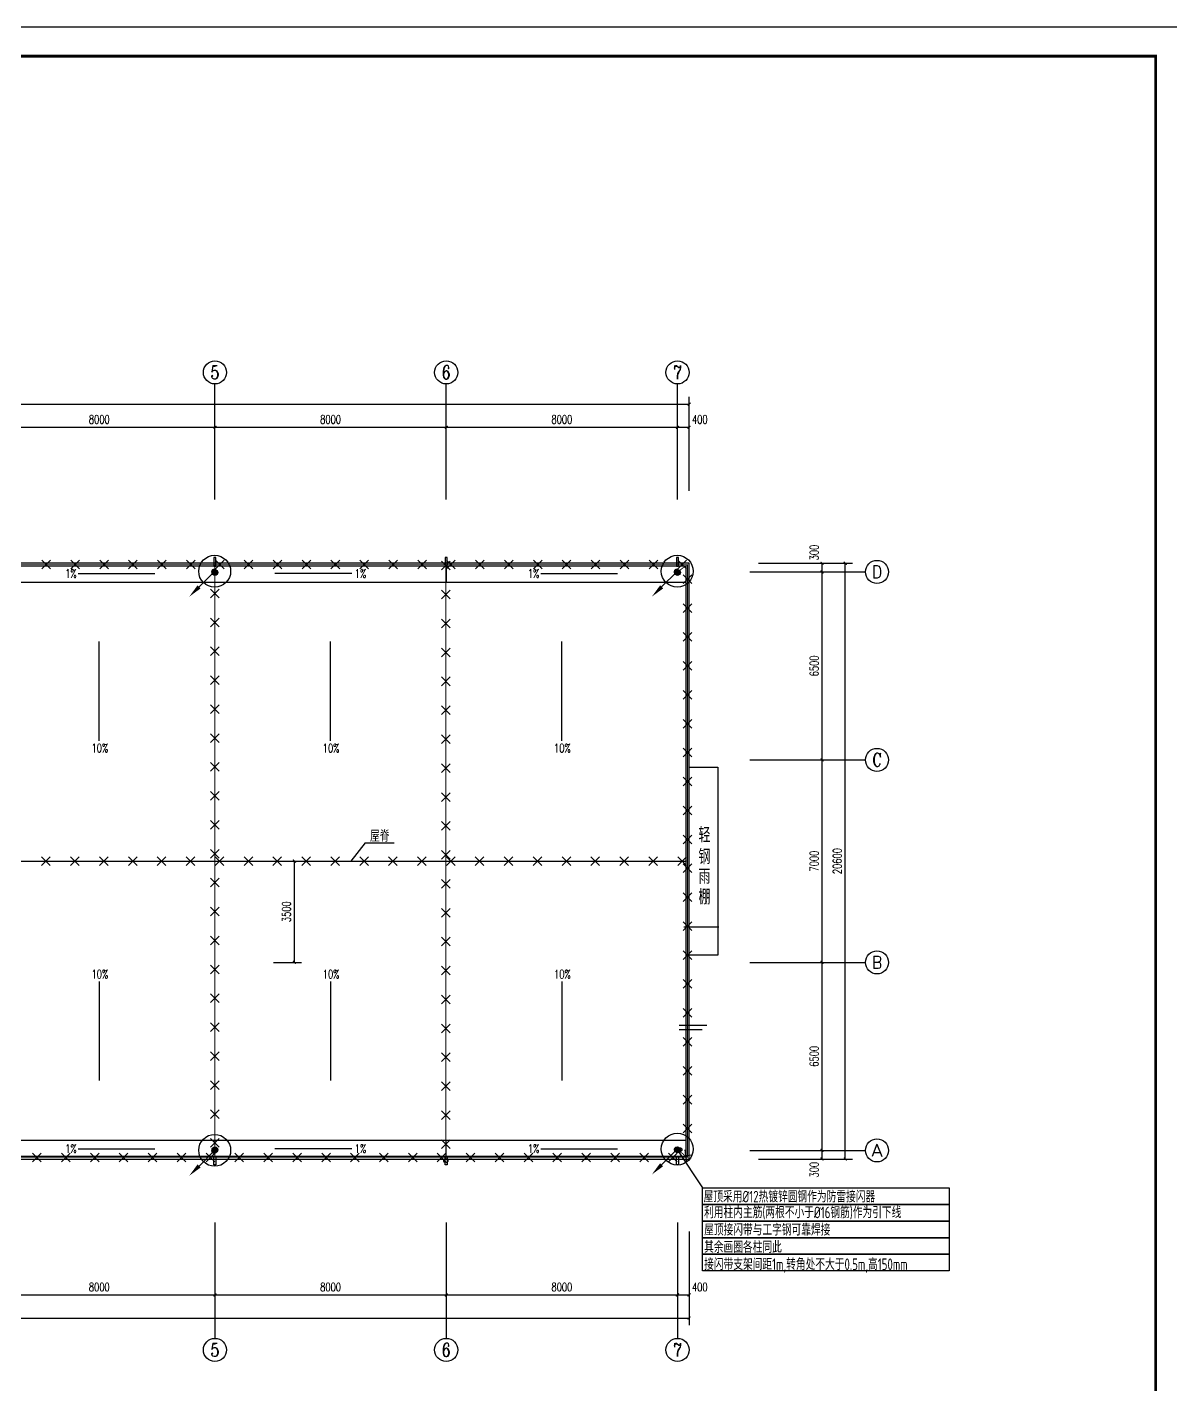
# Model space of a CAD drawing. Extents: x 1234595 to 2088511, y -80443 to 75292.
# Drawn here: x 1663244 to 1702804, y -48145 to -1201 of the extents above; entities that cross this region are included whole.
import ezdxf
from ezdxf.enums import TextEntityAlignment as Align

# ---------------------------------------------------------------- set-up
doc = ezdxf.new("R2010")
doc.units = 0
doc.header["$LTSCALE"] = 1000
doc.header["$MEASUREMENT"] = 0
doc.layers.get('0').update_dxf_attribs({"linetype": 'CONTINUOUS'})
doc.layers.get('Defpoints').update_dxf_attribs({"linetype": 'CONTINUOUS'})
for name, color, linetype in [('AXIS_TEXT', 7, 'CONTINUOUS'), ('LWIRE', 4, 'CONTINUOUS'), ('PUB_TITLE', 4, 'CONTINUOUS'), ('WINDOW', 4, 'CONTINUOUS'), ('WIRE-避雷', 4, 'CONTINUOUS'), ('建筑底图', 251, 'CONTINUOUS'), ('电信', 7, 'CONTINUOUS'), ('电气', 3, 'CONTINUOUS')]:
    doc.layers.add(name, color=color, linetype=linetype)
doc.styles.add('_HZTXT', font='txt.shx', dxfattribs={"width": 0.8, "bigfont": 'HZTXT.shx'})
doc.styles.add('_TCH_AXIS', font='COMPLEX', dxfattribs={"bigfont": 'GBCBIG'})
doc.styles.add('_TCH_DIM', font='SIMPLEX', dxfattribs={"bigfont": 'GBCBIG'})
doc.styles.add('_TCH_DIM_T3', font='SIMPLEX', dxfattribs={"width": 0.705882, "bigfont": 'GBCBIG'})
doc.styles.add('COMPLEX', font='COMPLEX')
doc.styles.add('sceie', font='sceie.shx', dxfattribs={"width": 0.7, "bigfont": 'sceic.shx'})
doc.styles.get("Standard").update_dxf_attribs({"font": 'GBENOR', "bigfont": 'GBCBIG'})
doc.dimstyles.new('_TCH_ARCH&&100', dxfattribs={"dimtxt": 297.5, "dimasz": 100, "dimexe": 250, "dimexo": 300, "dimgap": 126.25, "dimtad": 1, "dimdec": 0, "dimzin": 0, "dimdsep": 46, "dimtxsty": '_TCH_DIM_T3', "dimblk": 'ARCHTICK', "dimcen": 0.09, "dimclrt": 7, "dimazin": 2, "dimtfac": 1, "dimtdec": 0, "dimtix": 1, "dimtmove": 2, "dimatfit": 3, "dimfxl": 0, "dimtolj": 1, "dimtzin": 0, "dimarcsym": 0})

# ---------------------------------------------------------------- blocks, each defined once
blk = doc.blocks.new('$TelecSys$00000009')
for p, q in [((-0.5, 0.5), (0.5, -0.5)), ((0.5, 0.5), (-0.5, -0.5))]:
    blk.add_line(p, q)
blk = doc.blocks.new('$TelecSys$00000080')
for p, q in [((-0.7, -0.7), (0, 0)), ((0.104, 0.104), (0.104, 0.104)), ((-0.104, -0.104), (-0.104, -0.104))]:
    blk.add_line(p, q)
at = {"const_width": 0.142}
blk.add_lwpolyline([(0.071, 0, 1), (-0.071, 0, 1)], format="xyb", close=True, dxfattribs=at)
blk.add_solid([(-0.63, -0.77), (-0.77, -0.63), (-1.15, -1.15)])
at = {"width": 0.8, "flags": 9}
blk.add_attdef('A', (0, 0), '', height=0.00002, rotation=180, dxfattribs=at)
blk = doc.blocks.new('_ArchTick')
at = {"color": 0, "linetype": 'ByBlock', "const_width": 0.4}
blk.add_lwpolyline([(-0.5, -0.5), (0.5, 0.5)], dxfattribs=at)
blk = doc.blocks.new('*D54')
at = {"layer": 'Defpoints', "color": 0, "transparency": 16777216}
for p in [(1671462, -30037), (1672487, -30037), (1671462, -33537)]:
    blk.add_point(p, dxfattribs=at)
at = {"layer": '建筑底图', "color": 0, "lineweight": -2, "transparency": 16777216}
for p, q in [((1671762, -30037), (1672737, -30037)), ((1672487, -33537), (1672487, -30037)), ((1671762, -33537), (1672737, -33537))]:
    blk.add_line(p, q, dxfattribs=at)
at = {"layer": '建筑底图', "color": 0, "lineweight": -2, "transparency": 16777216, "xscale": 100, "yscale": 100, "zscale": 100}
for p, rotation in [((1672487, -30037), 90), ((1672487, -33537), 270)]:
    blk.add_blockref('_ArchTick', p, dxfattribs=dict(at, rotation=rotation))
at = {"layer": '建筑底图', "color": 7, "transparency": 16777216, "insert": (1672212, -31787), "char_height": 297.5, "attachment_point": 5, "rotation": 90, "style": '_TCH_DIM_T3'}
blk.add_mtext('\\A1;3500', dxfattribs=at)
blk = doc.blocks.new('*D61')
at = {"layer": 'Defpoints', "color": 0, "transparency": 16777216}
for p in [(1688240, -40037), (1688240, -40337), (1690740, -40037)]:
    blk.add_point(p, dxfattribs=at)
at = {"layer": '建筑底图', "color": 0, "lineweight": -2, "transparency": 16777216}
for p, q in [((1688540, -40037), (1690990, -40037)), ((1688540, -40337), (1690990, -40337)), ((1690740, -40337), (1690740, -40037))]:
    blk.add_line(p, q, dxfattribs=at)
at = {"layer": '建筑底图', "color": 0, "lineweight": -2, "transparency": 16777216, "xscale": 100, "yscale": 100, "zscale": 100}
for p, rotation in [((1690740, -40037), 90), ((1690740, -40337), 270)]:
    blk.add_blockref('_ArchTick', p, dxfattribs=dict(at, rotation=rotation))
at = {"layer": '建筑底图', "color": 7, "transparency": 16777216, "insert": (1690465, -40707), "char_height": 297.5, "attachment_point": 5, "rotation": 90, "style": '_TCH_DIM_T3'}
blk.add_mtext('\\A1;300', dxfattribs=at)
blk = doc.blocks.new('*D62')
at = {"layer": 'Defpoints', "color": 0, "transparency": 16777216}
for p in [(1688240, -33537), (1690740, -33537), (1688240, -40037)]:
    blk.add_point(p, dxfattribs=at)
at = {"layer": '建筑底图', "color": 0, "lineweight": -2, "transparency": 16777216}
for p, q in [((1688540, -33537), (1690990, -33537)), ((1690740, -40037), (1690740, -33537)), ((1688540, -40037), (1690990, -40037))]:
    blk.add_line(p, q, dxfattribs=at)
at = {"layer": '建筑底图', "color": 0, "lineweight": -2, "transparency": 16777216, "xscale": 100, "yscale": 100, "zscale": 100}
for p, rotation in [((1690740, -33537), 90), ((1690740, -40037), 270)]:
    blk.add_blockref('_ArchTick', p, dxfattribs=dict(at, rotation=rotation))
at = {"layer": '建筑底图', "color": 7, "transparency": 16777216, "insert": (1690465, -36787), "char_height": 297.5, "attachment_point": 5, "rotation": 90, "style": '_TCH_DIM_T3'}
blk.add_mtext('\\A1;6500', dxfattribs=at)
blk = doc.blocks.new('*D63')
at = {"layer": 'Defpoints', "color": 0, "transparency": 16777216}
for p in [(1688240, -26537), (1690740, -26537), (1688240, -33537)]:
    blk.add_point(p, dxfattribs=at)
at = {"layer": '建筑底图', "color": 0, "lineweight": -2, "transparency": 16777216}
for p, q in [((1688540, -26537), (1690990, -26537)), ((1690740, -33537), (1690740, -26537)), ((1688540, -33537), (1690990, -33537))]:
    blk.add_line(p, q, dxfattribs=at)
at = {"layer": '建筑底图', "color": 0, "lineweight": -2, "transparency": 16777216, "xscale": 100, "yscale": 100, "zscale": 100}
for p, rotation in [((1690740, -26537), 90), ((1690740, -33537), 270)]:
    blk.add_blockref('_ArchTick', p, dxfattribs=dict(at, rotation=rotation))
at = {"layer": '建筑底图', "color": 7, "transparency": 16777216, "insert": (1690465, -30037), "char_height": 297.5, "attachment_point": 5, "rotation": 90, "style": '_TCH_DIM_T3'}
blk.add_mtext('\\A1;7000', dxfattribs=at)
blk = doc.blocks.new('*D64')
at = {"layer": 'Defpoints', "color": 0, "transparency": 16777216}
for p in [(1688240, -20037), (1690740, -20037), (1688240, -26537)]:
    blk.add_point(p, dxfattribs=at)
at = {"layer": '建筑底图', "color": 0, "lineweight": -2, "transparency": 16777216}
for p, q in [((1688540, -20037), (1690990, -20037)), ((1690740, -26537), (1690740, -20037)), ((1688540, -26537), (1690990, -26537))]:
    blk.add_line(p, q, dxfattribs=at)
at = {"layer": '建筑底图', "color": 0, "lineweight": -2, "transparency": 16777216, "xscale": 100, "yscale": 100, "zscale": 100}
for p, rotation in [((1690740, -20037), 90), ((1690740, -26537), 270)]:
    blk.add_blockref('_ArchTick', p, dxfattribs=dict(at, rotation=rotation))
at = {"layer": '建筑底图', "color": 7, "transparency": 16777216, "insert": (1690465, -23287), "char_height": 297.5, "attachment_point": 5, "rotation": 90, "style": '_TCH_DIM_T3'}
blk.add_mtext('\\A1;6500', dxfattribs=at)
blk = doc.blocks.new('*D65')
at = {"layer": 'Defpoints', "color": 0, "transparency": 16777216}
for p in [(1688240, -19737), (1688240, -20037), (1690740, -19737)]:
    blk.add_point(p, dxfattribs=at)
at = {"layer": '建筑底图', "color": 0, "lineweight": -2, "transparency": 16777216}
for p, q in [((1688540, -19737), (1690990, -19737)), ((1688540, -20037), (1690990, -20037)), ((1690740, -20037), (1690740, -19737))]:
    blk.add_line(p, q, dxfattribs=at)
at = {"layer": '建筑底图', "color": 0, "lineweight": -2, "transparency": 16777216, "xscale": 100, "yscale": 100, "zscale": 100}
for p, rotation in [((1690740, -19737), 90), ((1690740, -20037), 270)]:
    blk.add_blockref('_ArchTick', p, dxfattribs=dict(at, rotation=rotation))
at = {"layer": '建筑底图', "color": 7, "transparency": 16777216, "insert": (1690465, -19367), "char_height": 297.5, "attachment_point": 5, "rotation": 90, "style": '_TCH_DIM_T3'}
blk.add_mtext('\\A1;300', dxfattribs=at)
blk = doc.blocks.new('*D66')
at = {"layer": 'Defpoints', "color": 0, "transparency": 16777216}
for p in [(1688240, -19737), (1691540, -19737), (1688240, -40337)]:
    blk.add_point(p, dxfattribs=at)
at = {"layer": '建筑底图', "color": 0, "lineweight": -2, "transparency": 16777216}
for p, q in [((1688540, -19737), (1691790, -19737)), ((1691540, -40337), (1691540, -19737)), ((1688540, -40337), (1691790, -40337))]:
    blk.add_line(p, q, dxfattribs=at)
at = {"layer": '建筑底图', "color": 0, "lineweight": -2, "transparency": 16777216, "xscale": 100, "yscale": 100, "zscale": 100}
for p, rotation in [((1691540, -19737), 90), ((1691540, -40337), 270)]:
    blk.add_blockref('_ArchTick', p, dxfattribs=dict(at, rotation=rotation))
at = {"layer": '建筑底图', "color": 7, "transparency": 16777216, "insert": (1691265, -30037), "char_height": 297.5, "attachment_point": 5, "rotation": 90, "style": '_TCH_DIM_T3'}
blk.add_mtext('\\A1;20600', dxfattribs=at)
blk = doc.blocks.new('_AXISO')
blk.add_circle((0, 0), 0.5)
at = {"layer": 'AXIS_TEXT', "style": 'COMPLEX', "width": 1.041667}
blk.add_attdef('A', text='', height=0.56, dxfattribs=at).set_placement((-0.25, -0.28), (0.25, -0.28), align=Align.FIT)
blk = doc.blocks.new('*D71')
at = {"layer": 'Defpoints', "color": 0, "transparency": 16777216}
for p in [(1669740, -15037), (1661740, -17537), (1669740, -17537)]:
    blk.add_point(p, dxfattribs=at)
at = {"layer": '建筑底图', "color": 0, "lineweight": -2, "transparency": 16777216}
for p, q in [((1661740, -17237), (1661740, -14787)), ((1669740, -17237), (1669740, -14787)), ((1661740, -15037), (1669740, -15037))]:
    blk.add_line(p, q, dxfattribs=at)
at = {"layer": '建筑底图', "color": 0, "lineweight": -2, "transparency": 16777216, "xscale": 100, "yscale": 100, "zscale": 100, "rotation": 180}
blk.add_blockref('_ArchTick', (1661740, -15037), dxfattribs=at)
at = {"layer": '建筑底图', "color": 0, "lineweight": -2, "transparency": 16777216, "xscale": 100, "yscale": 100, "zscale": 100}
blk.add_blockref('_ArchTick', (1669740, -15037), dxfattribs=at)
at = {"layer": '建筑底图', "color": 7, "transparency": 16777216, "insert": (1665740, -14762), "char_height": 297.5, "attachment_point": 5, "style": '_TCH_DIM_T3'}
blk.add_mtext('\\A1;8000', dxfattribs=at)
blk = doc.blocks.new('*D72')
at = {"layer": 'Defpoints', "color": 0, "transparency": 16777216}
for p in [(1677740, -15037), (1669740, -17537), (1677740, -17537)]:
    blk.add_point(p, dxfattribs=at)
at = {"layer": '建筑底图', "color": 0, "lineweight": -2, "transparency": 16777216}
for p, q in [((1669740, -17237), (1669740, -14787)), ((1677740, -17237), (1677740, -14787)), ((1669740, -15037), (1677740, -15037))]:
    blk.add_line(p, q, dxfattribs=at)
at = {"layer": '建筑底图', "color": 0, "lineweight": -2, "transparency": 16777216, "xscale": 100, "yscale": 100, "zscale": 100, "rotation": 180}
blk.add_blockref('_ArchTick', (1669740, -15037), dxfattribs=at)
at = {"layer": '建筑底图', "color": 0, "lineweight": -2, "transparency": 16777216, "xscale": 100, "yscale": 100, "zscale": 100}
blk.add_blockref('_ArchTick', (1677740, -15037), dxfattribs=at)
at = {"layer": '建筑底图', "color": 7, "transparency": 16777216, "insert": (1673740, -14762), "char_height": 297.5, "attachment_point": 5, "style": '_TCH_DIM_T3'}
blk.add_mtext('\\A1;8000', dxfattribs=at)
blk = doc.blocks.new('*D73')
at = {"layer": 'Defpoints', "color": 0, "transparency": 16777216}
for p in [(1685740, -15037), (1677740, -17537), (1685740, -17537)]:
    blk.add_point(p, dxfattribs=at)
at = {"layer": '建筑底图', "color": 0, "lineweight": -2, "transparency": 16777216}
for p, q in [((1677740, -17237), (1677740, -14787)), ((1685740, -17237), (1685740, -14787)), ((1677740, -15037), (1685740, -15037))]:
    blk.add_line(p, q, dxfattribs=at)
at = {"layer": '建筑底图', "color": 0, "lineweight": -2, "transparency": 16777216, "xscale": 100, "yscale": 100, "zscale": 100, "rotation": 180}
blk.add_blockref('_ArchTick', (1677740, -15037), dxfattribs=at)
at = {"layer": '建筑底图', "color": 0, "lineweight": -2, "transparency": 16777216, "xscale": 100, "yscale": 100, "zscale": 100}
blk.add_blockref('_ArchTick', (1685740, -15037), dxfattribs=at)
at = {"layer": '建筑底图', "color": 7, "transparency": 16777216, "insert": (1681740, -14762), "char_height": 297.5, "attachment_point": 5, "style": '_TCH_DIM_T3'}
blk.add_mtext('\\A1;8000', dxfattribs=at)
blk = doc.blocks.new('*D74')
at = {"layer": 'Defpoints', "color": 0, "transparency": 16777216}
for p in [(1686140, -15037), (1685740, -17537), (1686140, -17537)]:
    blk.add_point(p, dxfattribs=at)
at = {"layer": '建筑底图', "color": 0, "lineweight": -2, "transparency": 16777216}
for p, q in [((1685740, -17237), (1685740, -14787)), ((1686140, -17237), (1686140, -14787)), ((1685740, -15037), (1686140, -15037))]:
    blk.add_line(p, q, dxfattribs=at)
at = {"layer": '建筑底图', "color": 0, "lineweight": -2, "transparency": 16777216, "xscale": 100, "yscale": 100, "zscale": 100, "rotation": 180}
blk.add_blockref('_ArchTick', (1685740, -15037), dxfattribs=at)
at = {"layer": '建筑底图', "color": 0, "lineweight": -2, "transparency": 16777216, "xscale": 100, "yscale": 100, "zscale": 100}
blk.add_blockref('_ArchTick', (1686140, -15037), dxfattribs=at)
at = {"layer": '建筑底图', "color": 7, "transparency": 16777216, "insert": (1686510, -14762), "char_height": 297.5, "attachment_point": 5, "style": '_TCH_DIM_T3'}
blk.add_mtext('\\A1;400', dxfattribs=at)
blk = doc.blocks.new('*D75')
at = {"layer": 'Defpoints', "color": 0, "transparency": 16777216}
for p in [(1686140, -14237), (1637340, -17537), (1686140, -17537)]:
    blk.add_point(p, dxfattribs=at)
at = {"layer": '建筑底图', "color": 0, "lineweight": -2, "transparency": 16777216}
for p, q in [((1637340, -17237), (1637340, -13987)), ((1686140, -17237), (1686140, -13987)), ((1637340, -14237), (1686140, -14237))]:
    blk.add_line(p, q, dxfattribs=at)
at = {"layer": '建筑底图', "color": 0, "lineweight": -2, "transparency": 16777216, "xscale": 100, "yscale": 100, "zscale": 100, "rotation": 180}
blk.add_blockref('_ArchTick', (1637340, -14237), dxfattribs=at)
at = {"layer": '建筑底图', "color": 0, "lineweight": -2, "transparency": 16777216, "xscale": 100, "yscale": 100, "zscale": 100}
blk.add_blockref('_ArchTick', (1686140, -14237), dxfattribs=at)
at = {"layer": '建筑底图', "color": 7, "transparency": 16777216, "insert": (1661740, -13962), "char_height": 297.5, "attachment_point": 5, "style": '_TCH_DIM_T3'}
blk.add_mtext('\\A1;48800', dxfattribs=at)
blk = doc.blocks.new('*D80')
at = {"layer": 'Defpoints', "color": 0, "transparency": 16777216}
for p in [(1661740, -42537), (1669740, -42537), (1669740, -45037)]:
    blk.add_point(p, dxfattribs=at)
at = {"layer": '建筑底图', "color": 0, "lineweight": -2, "transparency": 16777216}
for p, q in [((1661740, -42837), (1661740, -45287)), ((1669740, -42837), (1669740, -45287)), ((1661740, -45037), (1669740, -45037))]:
    blk.add_line(p, q, dxfattribs=at)
at = {"layer": '建筑底图', "color": 0, "lineweight": -2, "transparency": 16777216, "xscale": 100, "yscale": 100, "zscale": 100, "rotation": 180}
blk.add_blockref('_ArchTick', (1661740, -45037), dxfattribs=at)
at = {"layer": '建筑底图', "color": 0, "lineweight": -2, "transparency": 16777216, "xscale": 100, "yscale": 100, "zscale": 100}
blk.add_blockref('_ArchTick', (1669740, -45037), dxfattribs=at)
at = {"layer": '建筑底图', "color": 7, "transparency": 16777216, "insert": (1665740, -44762), "char_height": 297.5, "attachment_point": 5, "style": '_TCH_DIM_T3'}
blk.add_mtext('\\A1;8000', dxfattribs=at)
blk = doc.blocks.new('*D81')
at = {"layer": 'Defpoints', "color": 0, "transparency": 16777216}
for p in [(1669740, -42537), (1677740, -42537), (1677740, -45037)]:
    blk.add_point(p, dxfattribs=at)
at = {"layer": '建筑底图', "color": 0, "lineweight": -2, "transparency": 16777216}
for p, q in [((1669740, -42837), (1669740, -45287)), ((1677740, -42837), (1677740, -45287)), ((1669740, -45037), (1677740, -45037))]:
    blk.add_line(p, q, dxfattribs=at)
at = {"layer": '建筑底图', "color": 0, "lineweight": -2, "transparency": 16777216, "xscale": 100, "yscale": 100, "zscale": 100, "rotation": 180}
blk.add_blockref('_ArchTick', (1669740, -45037), dxfattribs=at)
at = {"layer": '建筑底图', "color": 0, "lineweight": -2, "transparency": 16777216, "xscale": 100, "yscale": 100, "zscale": 100}
blk.add_blockref('_ArchTick', (1677740, -45037), dxfattribs=at)
at = {"layer": '建筑底图', "color": 7, "transparency": 16777216, "insert": (1673740, -44762), "char_height": 297.5, "attachment_point": 5, "style": '_TCH_DIM_T3'}
blk.add_mtext('\\A1;8000', dxfattribs=at)
blk = doc.blocks.new('*D82')
at = {"layer": 'Defpoints', "color": 0, "transparency": 16777216}
for p in [(1677740, -42537), (1685740, -42537), (1685740, -45037)]:
    blk.add_point(p, dxfattribs=at)
at = {"layer": '建筑底图', "color": 0, "lineweight": -2, "transparency": 16777216}
for p, q in [((1677740, -42837), (1677740, -45287)), ((1685740, -42837), (1685740, -45287)), ((1677740, -45037), (1685740, -45037))]:
    blk.add_line(p, q, dxfattribs=at)
at = {"layer": '建筑底图', "color": 0, "lineweight": -2, "transparency": 16777216, "xscale": 100, "yscale": 100, "zscale": 100, "rotation": 180}
blk.add_blockref('_ArchTick', (1677740, -45037), dxfattribs=at)
at = {"layer": '建筑底图', "color": 0, "lineweight": -2, "transparency": 16777216, "xscale": 100, "yscale": 100, "zscale": 100}
blk.add_blockref('_ArchTick', (1685740, -45037), dxfattribs=at)
at = {"layer": '建筑底图', "color": 7, "transparency": 16777216, "insert": (1681740, -44762), "char_height": 297.5, "attachment_point": 5, "style": '_TCH_DIM_T3'}
blk.add_mtext('\\A1;8000', dxfattribs=at)
blk = doc.blocks.new('*D83')
at = {"layer": 'Defpoints', "color": 0, "transparency": 16777216}
for p in [(1685740, -42537), (1686140, -42537), (1686140, -45037)]:
    blk.add_point(p, dxfattribs=at)
at = {"layer": '建筑底图', "color": 0, "lineweight": -2, "transparency": 16777216}
for p, q in [((1685740, -42837), (1685740, -45287)), ((1686140, -42837), (1686140, -45287)), ((1685740, -45037), (1686140, -45037))]:
    blk.add_line(p, q, dxfattribs=at)
at = {"layer": '建筑底图', "color": 0, "lineweight": -2, "transparency": 16777216, "xscale": 100, "yscale": 100, "zscale": 100, "rotation": 180}
blk.add_blockref('_ArchTick', (1685740, -45037), dxfattribs=at)
at = {"layer": '建筑底图', "color": 0, "lineweight": -2, "transparency": 16777216, "xscale": 100, "yscale": 100, "zscale": 100}
blk.add_blockref('_ArchTick', (1686140, -45037), dxfattribs=at)
at = {"layer": '建筑底图', "color": 7, "transparency": 16777216, "insert": (1686510, -44762), "char_height": 297.5, "attachment_point": 5, "style": '_TCH_DIM_T3'}
blk.add_mtext('\\A1;400', dxfattribs=at)
blk = doc.blocks.new('*D84')
at = {"layer": 'Defpoints', "color": 0, "transparency": 16777216}
for p in [(1637340, -42537), (1686140, -42537), (1686140, -45837)]:
    blk.add_point(p, dxfattribs=at)
at = {"layer": '建筑底图', "color": 0, "lineweight": -2, "transparency": 16777216}
for p, q in [((1637340, -42837), (1637340, -46087)), ((1686140, -42837), (1686140, -46087)), ((1637340, -45837), (1686140, -45837))]:
    blk.add_line(p, q, dxfattribs=at)
at = {"layer": '建筑底图', "color": 0, "lineweight": -2, "transparency": 16777216, "xscale": 100, "yscale": 100, "zscale": 100, "rotation": 180}
blk.add_blockref('_ArchTick', (1637340, -45837), dxfattribs=at)
at = {"layer": '建筑底图', "color": 0, "lineweight": -2, "transparency": 16777216, "xscale": 100, "yscale": 100, "zscale": 100}
blk.add_blockref('_ArchTick', (1686140, -45837), dxfattribs=at)
at = {"layer": '建筑底图', "color": 7, "transparency": 16777216, "insert": (1661740, -45562), "char_height": 297.5, "attachment_point": 5, "style": '_TCH_DIM_T3'}
blk.add_mtext('\\A1;48800', dxfattribs=at)

msp = doc.modelspace()

# ---------------------------------------------------------------- linework, layer by layer
at = {"color": 3}
for centre in [(1669731.9, -20013.3), (1685731.9, -20013.2), (1669731.9, -40036), (1685731.9, -39993.2)]:
    msp.add_circle(centre, 552, dxfattribs=at)
at = {"layer": 'PUB_TITLE', "color": 4}
msp.add_lwpolyline([(1619179, -60600.6), (1703279, -60600.6), (1703279, -1200.6), (1619179, -1200.6)], close=True, dxfattribs=at)
at = {"layer": 'PUB_TITLE', "color": 4, "const_width": 100}
msp.add_lwpolyline([(1621679, -59600.6), (1702279, -59600.6), (1702279, -2200.6), (1621679, -2200.6)], close=True, dxfattribs=at)
at = {"layer": 'WINDOW', "color": 0}
msp.add_line((1685739.8, -40027.6), (1686609.3, -41335.5), dxfattribs=at)
for points in [[(1686609.3, -41335.5), (1695134.9, -41335.5), (1695134.9, -41909.7), (1686609.3, -41909.7)], [(1686609.3, -41909.7), (1695134.9, -41909.7), (1695134.9, -42483.8), (1686609.3, -42483.8)], [(1686609.3, -42483.8), (1695134.9, -42483.8), (1695134.9, -43057.9), (1686609.3, -43057.9)], [(1686609.3, -43057.9), (1695134.9, -43057.9), (1695134.9, -43632.1), (1686609.3, -43632.1)], [(1686609.3, -43632.1), (1695134.9, -43632.1), (1695134.9, -44206.2), (1686609.3, -44206.2)]]:
    msp.add_lwpolyline(points, close=True, dxfattribs=at)
at = {"layer": 'WIRE-避雷', "const_width": 30}
for points in [[(1637396.5, -19784.8), (1686082, -19784.5), (1686082, -40280.4), (1637396.5, -40280.4), (1637396.5, -19784.8)], [(1685739.8, -20036.9), (1686082, -19784.5)], [(1637396.5, -30032.6), (1686082, -30032.6)], [(1685739.8, -40015.9), (1686082, -40280.4)]]:
    msp.add_lwpolyline(points, dxfattribs=at)
at = {"layer": 'WIRE-避雷', "color": 0, "const_width": 30}
for points in [[(1669739.8, -40280.4), (1669739.8, -19784.6)], [(1677724.9, -40319.9), (1677724.8, -19784.6)]]:
    msp.add_lwpolyline(points, dxfattribs=at)
at = {"layer": '建筑底图'}
for p, q in [((1669739.8, -17536.9), (1669739.8, -13536.9)), ((1677739.8, -17536.9), (1677739.8, -13536.9)), ((1685739.8, -17536.9), (1685739.8, -13536.9)), ((1688239.8, -20036.9), (1692239.8, -20036.9)), ((1688239.8, -26536.9), (1692239.8, -26536.9)), ((1674940.4, -29407), (1674435.3, -30036.9)), ((1674940.4, -29407), (1675941.2, -29407)), ((1637439.8, -30036.9), (1686039.8, -30036.9)), ((1688239.8, -33536.9), (1692239.8, -33536.9)), ((1685801, -35704.7), (1686759.5, -35704.7)), ((1688239.8, -40036.9), (1692239.8, -40036.9)), ((1669739.8, -42536.9), (1669739.8, -46536.9)), ((1677739.8, -42536.9), (1677739.8, -46536.9)), ((1685739.8, -42536.9), (1685739.8, -46536.9))]:
    msp.add_line(p, q, dxfattribs=at)
for points in [[(1669707, -19836.9), (1669772.6, -19836.9), (1669772.6, -19536.9), (1669707, -19536.9)], [(1669707, -19836.9), (1669772.6, -19836.9), (1669772.6, -19536.9), (1669707, -19536.9)], [(1677707, -19836.9), (1677772.6, -19836.9), (1677772.6, -19536.9), (1677707, -19536.9)], [(1685707, -19836.9), (1685772.6, -19836.9), (1685772.6, -19536.9), (1685707, -19536.9)], [(1686139.8, -19736.9), (1637339.8, -19736.9), (1637339.8, -40336.9), (1686139.8, -40336.9)], [(1686039.8, -19836.9), (1637439.8, -19836.9), (1637439.8, -40236.9), (1686039.8, -40236.9)], [(1669707, -40236.9), (1669772.6, -40236.9), (1669772.6, -40536.9), (1669707, -40536.9)], [(1669707, -40236.9), (1669772.6, -40236.9), (1669772.6, -40536.9), (1669707, -40536.9)], [(1677707, -40236.9), (1677772.6, -40236.9), (1677772.6, -40536.9), (1677707, -40536.9)], [(1685707, -40236.9), (1685772.6, -40236.9), (1685772.6, -40536.9), (1685707, -40536.9)]]:
    msp.add_lwpolyline(points, close=True, dxfattribs=at)
for points in [[(1665007.2, -20095.1), (1667366.4, -20095.1), (1667666.4, -20095.1)], [(1674472.5, -20095.1), (1672113.3, -20095.1), (1671813.3, -20095.1)], [(1677739.8, -19836.9), (1677739.8, -20386.9)], [(1681007.2, -20095.1), (1683366.4, -20095.1), (1683666.4, -20095.1)], [(1637439.8, -20386.9), (1686039.8, -20386.9)], [(1665739.8, -25873.2), (1665739.8, -22747.3), (1665739.8, -22447.3)], [(1673739.8, -25873.2), (1673739.8, -22747.3), (1673739.8, -22447.3)], [(1681739.8, -25873.2), (1681739.8, -22747.3), (1681739.8, -22447.3)], [(1686139.8, -26786.9), (1687139.8, -26786.9), (1687139.8, -33286.9), (1686139.8, -33286.9)], [(1685964.1, -32306.3), (1687173.8, -32306.3)], [(1665739.8, -34200.6), (1665739.8, -37326.5), (1665739.8, -37626.5)], [(1673739.8, -34200.6), (1673739.8, -37326.5), (1673739.8, -37626.5)], [(1681739.8, -34200.6), (1681739.8, -37326.5), (1681739.8, -37626.5)], [(1685801, -35854.7), (1686596, -35854.7)], [(1637439.8, -39686.9), (1686039.8, -39686.9)], [(1677739.8, -40236.9), (1677739.8, -39686.9)], [(1665007.2, -39978.7), (1667366.4, -39978.7), (1667666.4, -39978.7)], [(1674472.5, -39978.7), (1672113.3, -39978.7), (1671813.3, -39978.7)], [(1681007.2, -39978.7), (1683366.4, -39978.7), (1683666.4, -39978.7)]]:
    msp.add_lwpolyline(points, dxfattribs=at)
for centre, radius in [((1669739.8, -20057.9), 100), ((1669739.8, -20057.9), 100), ((1669739.8, -20057.9), 80), ((1669739.8, -20057.9), 80), ((1685739.8, -20057.9), 100), ((1685739.8, -20057.9), 80), ((1669739.8, -40015.9), 100), ((1669739.8, -40015.9), 100), ((1669739.8, -40015.9), 80), ((1669739.8, -40015.9), 80), ((1677724.9, -40391.7), 71.8), ((1685739.8, -40015.9), 100), ((1685739.8, -40015.9), 80), ((1685819.8, -40015.9), 69.5)]:
    msp.add_circle(centre, radius, dxfattribs=at)
at = {"layer": '电气'}
msp.add_line((1686609.3, -41909.7), (1695134.9, -41909.7), dxfattribs=at)

# ---------------------------------------------------------------- block references
at = {"layer": 'LWIRE', "color": 0, "xscale": 300, "yscale": 300, "zscale": 300}
for p in [(1663904.3, -19784.5), (1664904.3, -19784.5), (1665904.3, -19784.5), (1666904.3, -19784.5), (1667904.3, -19784.5), (1668904.3, -19784.5), (1669904.3, -19784.5), (1670904.3, -19784.5), (1671904.3, -19784.5), (1672904.3, -19784.5), (1673904.3, -19784.5), (1674904.3, -19784.5), (1675904.3, -19784.5), (1676904.3, -19784.5), (1677904.3, -19784.5), (1678904.3, -19784.5), (1679904.3, -19784.5), (1680904.3, -19784.5), (1681904.3, -19784.5), (1682904.3, -19784.5), (1683904.3, -19784.5), (1684904.3, -19784.5), (1685904.3, -19784.5), (1663896.5, -30032.6), (1664896.5, -30032.6), (1665896.5, -30032.6), (1666896.5, -30032.6), (1667896.5, -30032.6), (1668896.5, -30032.6), (1669896.5, -30032.6), (1670896.5, -30032.6), (1671896.5, -30032.6), (1672896.5, -30032.6), (1673896.5, -30032.6), (1674896.5, -30032.6), (1675896.5, -30032.6), (1676896.5, -30032.6), (1677896.5, -30032.6), (1678896.5, -30032.6), (1679896.5, -30032.6), (1680896.5, -30032.6), (1681896.5, -30032.6), (1682896.5, -30032.6), (1683896.5, -30032.6), (1684896.5, -30032.6), (1685896.5, -30032.6)]:
    msp.add_blockref('$TelecSys$00000009', p, dxfattribs=at)
for p, rotation in [((1677724.8, -19819.9), 90.00033582057225), ((1686082, -20284.5), 270), ((1669739.8, -20780.4), 90), ((1677724.8, -20819.9), 90.00033582057225), ((1686082, -21284.5), 270), ((1669739.8, -21780.4), 90), ((1677724.8, -21819.9), 90.00033582057225), ((1686082, -22284.5), 270), ((1669739.8, -22780.4), 90), ((1677724.8, -22819.9), 90.00033582057225), ((1686082, -23284.5), 270), ((1669739.8, -23780.4), 90), ((1677724.8, -23819.9), 90.00033582057225), ((1686082, -24284.5), 270), ((1669739.8, -24780.4), 90), ((1677724.8, -24819.9), 90.00033582057225), ((1686082, -25284.5), 270), ((1669739.8, -25780.4), 90), ((1677724.8, -25819.9), 90.00033582057225), ((1686082, -26284.5), 270), ((1669739.8, -26780.4), 90), ((1677724.8, -26819.9), 90.00033582057225), ((1686082, -27284.5), 270), ((1669739.8, -27780.4), 90), ((1677724.8, -27819.9), 90.00033582057225), ((1686082, -28284.5), 270), ((1669739.8, -28780.4), 90), ((1677724.8, -28819.9), 90.00033582057225), ((1686082, -29284.5), 270), ((1669739.8, -29780.4), 90), ((1677724.8, -29819.9), 90.00033582057225), ((1686082, -30284.5), 270), ((1669739.8, -30780.4), 90), ((1677724.8, -30819.9), 90.00033582057225), ((1686082, -31284.5), 270), ((1669739.8, -31780.4), 90), ((1677724.8, -31819.9), 90.00033582057225), ((1686082, -32284.5), 270), ((1669739.8, -32780.4), 90), ((1677724.8, -32819.9), 90.00033582057225), ((1686082, -33284.5), 270), ((1669739.8, -33780.4), 90), ((1677724.8, -33819.9), 90.00033582057225), ((1686082, -34284.5), 270), ((1669739.8, -34780.4), 90), ((1677724.8, -34819.9), 90.00033582057225), ((1686082, -35284.5), 270), ((1669739.8, -35780.4), 90), ((1677724.8, -35819.9), 90.00033582057225), ((1686082, -36284.5), 270), ((1669739.8, -36780.4), 90), ((1677724.9, -36819.9), 90.00033582057225), ((1686082, -37284.5), 270), ((1669739.8, -37780.4), 90), ((1677724.9, -37819.9), 90.00033582057225), ((1686082, -38284.5), 270), ((1669739.8, -38780.4), 90), ((1677724.9, -38819.9), 90.00033582057225), ((1686082, -39284.5), 270), ((1669739.8, -39780.4), 90), ((1677724.9, -39819.9), 90.00033582057225), ((1663582, -40280.4), 180), ((1664582, -40280.4), 180), ((1665582, -40280.4), 180), ((1666582, -40280.4), 180), ((1667582, -40280.4), 180), ((1668582, -40280.4), 180), ((1669582, -40280.4), 180), ((1670582, -40280.4), 180), ((1671582, -40280.4), 180), ((1672582, -40280.4), 180), ((1673582, -40280.4), 180), ((1674582, -40280.4), 180), ((1675582, -40280.4), 180), ((1676582, -40280.4), 180), ((1677582, -40280.4), 180), ((1678582, -40280.4), 180), ((1679582, -40280.4), 180), ((1680582, -40280.4), 180), ((1681582, -40280.4), 180), ((1682582, -40280.4), 180), ((1683582, -40280.4), 180), ((1684582, -40280.4), 180), ((1685582, -40280.4), 180)]:
    msp.add_blockref('$TelecSys$00000009', p, dxfattribs=dict(at, rotation=rotation))
at = {"layer": 'LWIRE', "xscale": 750, "yscale": 750, "zscale": 750}
for p in [(1669714.6, -20030.2), (1685714.6, -20030.1), (1669714.6, -40053), (1685714.6, -40010.2)]:
    msp.add_blockref('$TelecSys$00000080', p, dxfattribs=at)
at = {"layer": 'LWIRE', "xscale": 300, "yscale": 300, "zscale": 300, "rotation": 322.2958353594266}
msp.add_blockref('$TelecSys$00000009', (1686022.6, -40234.4), dxfattribs=at)
at = {"layer": '建筑底图'}
ref = msp.add_blockref('_AXISO', (1669739.8, -13136.9), dxfattribs=dict(at, xscale=800, yscale=800, zscale=800))
ref.add_attrib('A', '5', dxfattribs={"layer": 'AXIS_TEXT', "color": 0, "height": 465.9, "style": '_TCH_AXIS'}).set_placement((1669584.5, -13369.9), (1669895.2, -13369.9), align=Align.FIT)
ref = msp.add_blockref('_AXISO', (1677739.8, -13136.9), dxfattribs=dict(at, xscale=800, yscale=800, zscale=800))
ref.add_attrib('A', '6', dxfattribs={"layer": 'AXIS_TEXT', "color": 0, "height": 465.9, "style": '_TCH_AXIS'}).set_placement((1677584.5, -13369.9), (1677895.2, -13369.9), align=Align.FIT)
ref = msp.add_blockref('_AXISO', (1685739.8, -13136.9), dxfattribs=dict(at, xscale=800, yscale=800, zscale=800))
ref.add_attrib('A', '7', dxfattribs={"layer": 'AXIS_TEXT', "color": 0, "height": 465.9, "style": '_TCH_AXIS'}).set_placement((1685584.5, -13369.9), (1685895.2, -13369.9), align=Align.FIT)
ref = msp.add_blockref('_AXISO', (1692639.8, -20036.9), dxfattribs=dict(at, xscale=800, yscale=800, zscale=800))
ref.add_attrib('A', 'D', dxfattribs={"layer": 'AXIS_TEXT', "color": 0, "height": 435.3, "style": '_TCH_AXIS'}).set_placement((1692463.7, -20254.5), (1692816, -20254.5), align=Align.FIT)
ref = msp.add_blockref('_AXISO', (1692639.8, -26536.9), dxfattribs=dict(at, xscale=800, yscale=800, zscale=800))
ref.add_attrib('A', 'C', dxfattribs={"layer": 'AXIS_TEXT', "color": 0, "height": 455.7, "style": '_TCH_AXIS'}).set_placement((1692477.1, -26764.7), (1692802.6, -26764.7), align=Align.FIT)
ref = msp.add_blockref('_AXISO', (1692639.8, -33536.9), dxfattribs=dict(at, xscale=800, yscale=800, zscale=800))
ref.add_attrib('A', 'B', dxfattribs={"layer": 'AXIS_TEXT', "color": 0, "height": 435.3, "style": '_TCH_AXIS'}).set_placement((1692463.7, -33754.5), (1692816, -33754.5), align=Align.FIT)
ref = msp.add_blockref('_AXISO', (1692639.8, -40036.9), dxfattribs=dict(at, xscale=800, yscale=800, zscale=800))
ref.add_attrib('A', 'A', dxfattribs={"layer": 'AXIS_TEXT', "color": 0, "height": 425.2, "style": '_TCH_AXIS'}).set_placement((1692457.6, -40249.5), (1692822.1, -40249.5), align=Align.FIT)
ref = msp.add_blockref('_AXISO', (1669739.8, -46936.9), dxfattribs=dict(at, xscale=800, yscale=800, zscale=800))
ref.add_attrib('A', '5', dxfattribs={"layer": 'AXIS_TEXT', "color": 0, "height": 465.9, "style": '_TCH_AXIS'}).set_placement((1669584.5, -47169.9), (1669895.2, -47169.9), align=Align.FIT)
ref = msp.add_blockref('_AXISO', (1677739.8, -46936.9), dxfattribs=dict(at, xscale=800, yscale=800, zscale=800))
ref.add_attrib('A', '6', dxfattribs={"layer": 'AXIS_TEXT', "color": 0, "height": 465.9, "style": '_TCH_AXIS'}).set_placement((1677584.5, -47169.9), (1677895.2, -47169.9), align=Align.FIT)
ref = msp.add_blockref('_AXISO', (1685739.8, -46936.9), dxfattribs=dict(at, xscale=800, yscale=800, zscale=800))
ref.add_attrib('A', '7', dxfattribs={"layer": 'AXIS_TEXT', "color": 0, "height": 465.9, "style": '_TCH_AXIS'}).set_placement((1685584.5, -47169.9), (1685895.2, -47169.9), align=Align.FIT)

# ---------------------------------------------------------------- texts
for s, height, style, width, p in [('1%%%', 297.5, '_TCH_DIM', 0.705882, (1664562.2, -20243.8)), ('1%%%', 297.5, '_TCH_DIM', 0.705882, (1674577.5, -20243.8)), ('1%%%', 297.5, '_TCH_DIM', 0.705882, (1680562.2, -20243.8)), ('10%', 297.5, '_TCH_DIM', 0.705882, (1665469.8, -26275.7)), ('10%', 297.5, '_TCH_DIM', 0.705882, (1673469.8, -26275.7)), ('10%', 297.5, '_TCH_DIM', 0.705882, (1681469.8, -26275.7)), ('屋脊', 400, '_HZTXT', 0.8, (1675104.4, -29368.6)), ('轻', 517.2, '_HZTXT', 0.8, (1686464, -29392.2)), ('钢', 517.2, '_HZTXT', 0.8, (1686464, -30147.1)), ('雨', 517.2, '_HZTXT', 0.8, (1686464, -30824.3)), ('棚', 517.2, '_HZTXT', 0.8, (1686464, -31533.1)), ('10%', 297.5, '_TCH_DIM', 0.705882, (1665469.8, -34095.6)), ('10%', 297.5, '_TCH_DIM', 0.705882, (1673469.8, -34095.6)), ('10%', 297.5, '_TCH_DIM', 0.705882, (1681469.8, -34095.6)), ('1%%%', 297.5, '_TCH_DIM', 0.705882, (1664562.2, -40127.4)), ('1%%%', 297.5, '_TCH_DIM', 0.705882, (1674577.5, -40127.4)), ('1%%%', 297.5, '_TCH_DIM', 0.705882, (1680562.2, -40127.4))]:
    msp.add_text(s, height=height, dxfattribs=dict(at, style=style, width=width)).set_placement(p)
at = {"layer": '电信', "color": 7, "style": 'sceie', "width": 0.8}
for s, p in [('屋顶采用%%c12热镀锌圆钢作为防雷接闪器', (1686641.7, -41837.1)), ('利用柱内主筋(两根不小于%%C16钢筋)作为引下线', (1686660.7, -42383.6)), ('其余画圈各柱同此', (1686660.7, -43581.9)), ('接闪带支架间距1m,转角处不大于0.5m,高150mm', (1686660.7, -44174.4))]:
    msp.add_text(s, height=400, dxfattribs=at).set_placement(p)
at = {"layer": '电信', "color": 1, "style": 'sceie', "width": 0.8}
msp.add_text('屋顶接闪带与工字钢可靠焊接', height=400, dxfattribs=at).set_placement((1686660.7, -42983.4))

# ---------------------------------------------------------------- dimensions: what is measured, and where the dimension line sits
at = {"layer": '建筑底图'}
for p1, p2, distance, picture, middle in [((1637339.8, -17536.9), (1686139.8, -17536.9), 3300, '*D75', (1661739.8, -13961.9)), ((1661739.8, -17536.9), (1669739.8, -17536.9), 2500, '*D71', (1665739.8, -14761.9)), ((1669739.8, -17536.9), (1677739.8, -17536.9), 2500, '*D72', (1673739.8, -14761.9)), ((1677739.8, -17536.9), (1685739.8, -17536.9), 2500, '*D73', (1681739.8, -14761.9)), ((1688239.8, -40336.9), (1688239.8, -19736.9), -3300, '*D66', (1691264.8, -30036.9)), ((1688239.8, -26536.9), (1688239.8, -20036.9), -2500, '*D64', (1690464.8, -23286.9)), ((1688239.8, -33536.9), (1688239.8, -26536.9), -2500, '*D63', (1690464.8, -30036.9)), ((1671461.6, -33536.9), (1671461.6, -30036.9), -1025.3, '*D54', (1672211.9, -31786.9)), ((1688239.8, -40036.9), (1688239.8, -33536.9), -2500, '*D62', (1690464.8, -36786.9)), ((1637339.8, -42536.9), (1686139.8, -42536.9), -3300, '*D84', (1661739.8, -45561.9)), ((1661739.8, -42536.9), (1669739.8, -42536.9), -2500, '*D80', (1665739.8, -44761.9)), ((1669739.8, -42536.9), (1677739.8, -42536.9), -2500, '*D81', (1673739.8, -44761.9)), ((1677739.8, -42536.9), (1685739.8, -42536.9), -2500, '*D82', (1681739.8, -44761.9))]:
    dim = msp.add_aligned_dim(p1=p1, p2=p2, distance=distance, dimstyle='_TCH_ARCH&&100', dxfattribs=at)
    dim.commit()
    dim.dimension.update_dxf_attribs({"geometry": picture, "text_midpoint": middle})
for base, p1, p2, angle, picture, middle in [((1686139.8, -15036.9), (1685739.8, -17536.9), (1686139.8, -17536.9), 360, '*D74', (1686509.8, -14761.9)), ((1690739.8, -19736.9), (1688239.8, -20036.9), (1688239.8, -19736.9), 90, '*D65', (1690464.8, -19366.9)), ((1690739.8, -40036.9), (1688239.8, -40336.9), (1688239.8, -40036.9), 90, '*D61', (1690464.8, -40706.9)), ((1686139.8, -45036.9), (1685739.8, -42536.9), (1686139.8, -42536.9), 360, '*D83', (1686509.8, -44761.9))]:
    dim = msp.add_linear_dim(base=base, p1=p1, p2=p2, angle=angle, dimstyle='_TCH_ARCH&&100', dxfattribs=at)
    dim.commit()
    dim.dimension.update_dxf_attribs({"geometry": picture, "text_midpoint": middle, "dimtype": 161})

doc.saveas('drawing.dxf')
